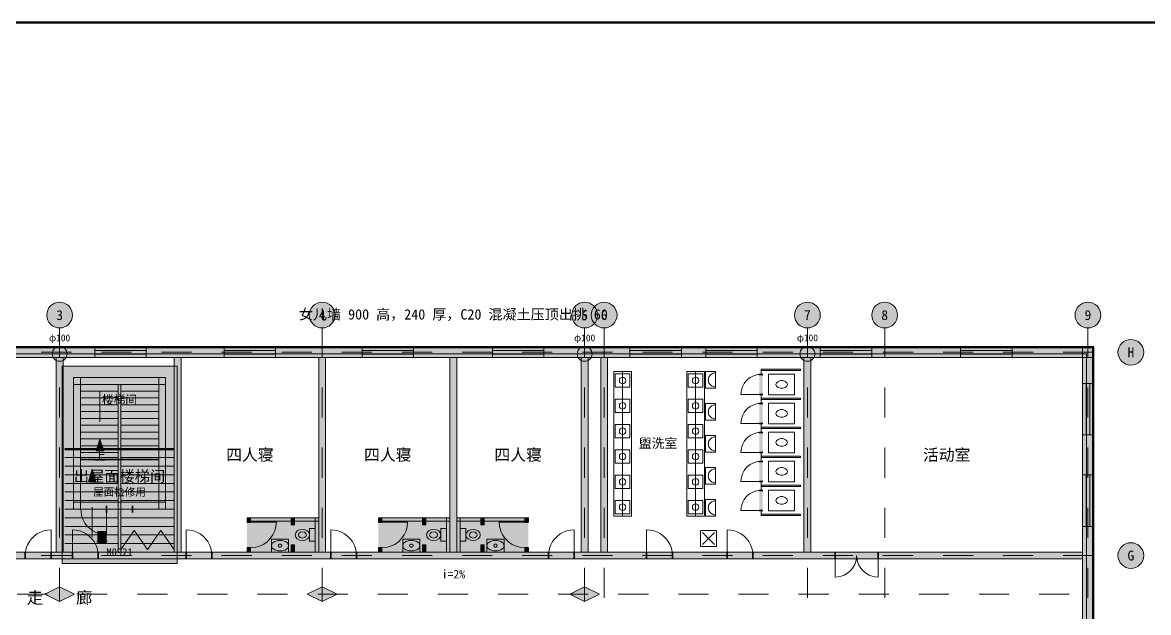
# Model space of a CAD drawing. Header units: millimetres. Extents: x -765001 to 8514001, y -765001 to 8412001.
# Drawn here: x 34744 to 74075, y 66991 to 87600 of the extents above; entities that cross this region are included whole.
import ezdxf
from ezdxf.enums import TextEntityAlignment as Align

# ---------------------------------------------------------------- set-up
doc = ezdxf.new("R2010")
doc.units = ezdxf.units.MM
doc.header["$LTSCALE"] = 3000
doc.linetypes.add('DASHED', pattern=[0.7, 0.35, -0.35])
for name, color, linetype, lineweight in [('A-ANNO-TEXT', 7, 'CONTINUOUS', 13), ('A-ANNO-THIN', 7, 'CONTINUOUS', 9), ('A-AXIS', 1, 'DASHED', 13), ('A-DASH', 8, 'DASHED', 9), ('A-DIM', 8, 'CONTINUOUS', 9), ('A-DOOR', 7, 'CONTINUOUS', 35), ('A-FLOR', 7, 'CONTINUOUS', 18), ('A-FURN', 8, 'CONTINUOUS', 13), ('A-HATCH', 8, 'CONTINUOUS', 9), ('A-WALL', 7, 'CONTINUOUS', 50)]:
    doc.layers.add(name, color=color, linetype=linetype, lineweight=lineweight)
doc.styles.add('HZ', font='simsun.ttc')
doc.styles.add('HZHT', font='simhei.ttf')

msp = doc.modelspace()

# ---------------------------------------------------------------- hatches: boundary and pattern name
at = {"layer": 'A-HATCH'}
h = msp.add_hatch(color=7, dxfattribs=at)
h.dxf.hatch_style = 1
h.paths.add_polyline_path([(36490, 77380), (36474.667, 77496.469), (36429.711, 77605), (36358.198, 77698.198), (36265, 77769.711), (36156.469, 77814.667), (36040, 77830), (35923.531, 77814.667), (35815, 77769.711), (35721.802, 77698.198), (35650.289, 77605), (35605.333, 77496.469), (35590, 77380), (35605.333, 77263.531), (35650.289, 77155), (35721.802, 77061.802), (35815, 76990.289), (35923.531, 76945.333), (36040, 76930), (36156.469, 76945.333), (36265, 76990.289), (36358.198, 77061.802), (36429.711, 77155), (36474.667, 77263.531)])
h = msp.add_hatch(color=7, dxfattribs=at)
h.dxf.hatch_style = 1
h.paths.add_polyline_path([(45660, 77380), (45644.667, 77496.469), (45599.711, 77605), (45528.198, 77698.198), (45435, 77769.711), (45326.469, 77814.667), (45210, 77830), (45093.531, 77814.667), (44985, 77769.711), (44891.802, 77698.198), (44820.289, 77605), (44775.333, 77496.469), (44760, 77380), (44775.333, 77263.531), (44820.289, 77155), (44891.802, 77061.802), (44985, 76990.289), (45093.531, 76945.333), (45210, 76930), (45326.469, 76945.333), (45435, 76990.289), (45528.198, 77061.802), (45599.711, 77155), (45644.667, 77263.531)])
h = msp.add_hatch(color=7, dxfattribs=at)
h.dxf.hatch_style = 1
h.paths.add_polyline_path([(54830, 77380), (54814.667, 77496.469), (54769.711, 77605), (54698.198, 77698.198), (54605, 77769.711), (54496.469, 77814.667), (54380, 77830), (54263.531, 77814.667), (54155, 77769.711), (54061.802, 77698.198), (53990.289, 77605), (53945.333, 77496.469), (53930, 77380), (53945.333, 77263.531), (53990.289, 77155), (54061.802, 77061.802), (54155, 76990.289), (54263.531, 76945.333), (54380, 76930), (54496.469, 76945.333), (54605, 76990.289), (54698.198, 77061.802), (54769.711, 77155), (54814.667, 77263.531)])
h = msp.add_hatch(color=7, dxfattribs=at)
h.dxf.hatch_style = 1
h.paths.add_polyline_path([(55510, 77380), (55494.667, 77496.469), (55449.711, 77605), (55378.198, 77698.198), (55285, 77769.711), (55176.469, 77814.667), (55060, 77830), (54943.531, 77814.667), (54835, 77769.711), (54741.802, 77698.198), (54670.289, 77605), (54625.333, 77496.469), (54610, 77380), (54625.333, 77263.531), (54670.289, 77155), (54741.802, 77061.802), (54835, 76990.289), (54943.531, 76945.333), (55060, 76930), (55176.469, 76945.333), (55285, 76990.289), (55378.198, 77061.802), (55449.711, 77155), (55494.667, 77263.531)])
h = msp.add_hatch(color=7, dxfattribs=at)
h.dxf.hatch_style = 1
h.paths.add_polyline_path([(62610, 77380), (62594.667, 77496.469), (62549.711, 77605), (62478.198, 77698.198), (62385, 77769.711), (62276.469, 77814.667), (62160, 77830), (62043.531, 77814.667), (61935, 77769.711), (61841.802, 77698.198), (61770.289, 77605), (61725.333, 77496.469), (61710, 77380), (61725.333, 77263.531), (61770.289, 77155), (61841.802, 77061.802), (61935, 76990.289), (62043.531, 76945.333), (62160, 76930), (62276.469, 76945.333), (62385, 76990.289), (62478.198, 77061.802), (62549.711, 77155), (62594.667, 77263.531)])
h = msp.add_hatch(color=7, dxfattribs=at)
h.dxf.hatch_style = 1
h.paths.add_polyline_path([(65310, 77380), (65294.667, 77496.469), (65249.711, 77605), (65178.198, 77698.198), (65085, 77769.711), (64976.469, 77814.667), (64860, 77830), (64743.531, 77814.667), (64635, 77769.711), (64541.802, 77698.198), (64470.289, 77605), (64425.333, 77496.469), (64410, 77380), (64425.333, 77263.531), (64470.289, 77155), (64541.802, 77061.802), (64635, 76990.289), (64743.531, 76945.333), (64860, 76930), (64976.469, 76945.333), (65085, 76990.289), (65178.198, 77061.802), (65249.711, 77155), (65294.667, 77263.531)])
h = msp.add_hatch(color=7, dxfattribs=at)
h.dxf.hatch_style = 1
h.paths.add_polyline_path([(72410, 77380), (72394.667, 77496.469), (72349.711, 77605), (72278.198, 77698.198), (72185, 77769.711), (72076.469, 77814.667), (71960, 77830), (71843.531, 77814.667), (71735, 77769.711), (71641.802, 77698.198), (71570.289, 77605), (71525.333, 77496.469), (71510, 77380), (71525.333, 77263.531), (71570.289, 77155), (71641.802, 77061.802), (71735, 76990.289), (71843.531, 76945.333), (71960, 76930), (72076.469, 76945.333), (72185, 76990.289), (72278.198, 77061.802), (72349.711, 77155), (72394.667, 77263.531)])
h = msp.add_hatch(color=7, dxfattribs=at)
h.dxf.hatch_style = 1
h.paths.add_polyline_path([(73910, 76080), (73894.667, 76196.469), (73849.711, 76305), (73778.198, 76398.198), (73685, 76469.711), (73576.469, 76514.667), (73460, 76530), (73343.531, 76514.667), (73235, 76469.711), (73141.802, 76398.198), (73070.289, 76305), (73025.333, 76196.469), (73010, 76080), (73025.333, 75963.531), (73070.289, 75855), (73141.802, 75761.802), (73235, 75690.289), (73343.531, 75645.333), (73460, 75630), (73576.469, 75645.333), (73685, 75690.289), (73778.198, 75761.802), (73849.711, 75855), (73894.667, 75963.531)])
h = msp.add_hatch(color=254, dxfattribs=at)
h.dxf.hatch_style = 1
h.paths.add_polyline_path([(17515, 75895), (72145, 75895), (72145, 76265), (17515, 76265)])
h = msp.add_hatch(color=7, dxfattribs=at)
h.dxf.hatch_style = 1
h.paths.add_polyline_path([(37265, 75895), (39065, 75895), (39065, 76265), (37265, 76265)])
h = msp.add_hatch(color=7, dxfattribs=at)
h.dxf.hatch_style = 1
h.paths.add_polyline_path([(41785, 75895), (43585, 75895), (43585, 76265), (41785, 76265)])
h = msp.add_hatch(color=7, dxfattribs=at)
h.dxf.hatch_style = 1
h.paths.add_polyline_path([(46602.5, 75895), (48402.5, 75895), (48402.5, 76265), (46602.5, 76265)])
h = msp.add_hatch(color=7, dxfattribs=at)
h.dxf.hatch_style = 1
h.paths.add_polyline_path([(51155, 75895), (52955, 75895), (52955, 76265), (51155, 76265)])
h = msp.add_hatch(color=7, dxfattribs=at)
h.dxf.hatch_style = 1
h.paths.add_polyline_path([(55960, 75895), (57760, 75895), (57760, 76265), (55960, 76265)])
h = msp.add_hatch(color=7, dxfattribs=at)
h.dxf.hatch_style = 1
h.paths.add_polyline_path([(58610, 75895), (60410, 75895), (60410, 76265), (58610, 76265)])
h = msp.add_hatch(color=7, dxfattribs=at)
h.dxf.hatch_style = 1
h.paths.add_polyline_path([(62610, 75895), (64410, 75895), (64410, 76265), (62610, 76265)])
h = msp.add_hatch(color=7, dxfattribs=at)
h.dxf.hatch_style = 1
h.paths.add_polyline_path([(67510, 75895), (69310, 75895), (69310, 76265), (67510, 76265)])
h = msp.add_hatch(color=254, dxfattribs=at)
h.dxf.hatch_style = 1
h.paths.add_polyline_path([(71775, 22315), (72145, 22315), (72145, 76265), (71775, 76265)])
h = msp.add_hatch(color=254, dxfattribs=at)
h.dxf.hatch_style = 1
h.paths.add_polyline_path([(35920, 69100), (36160, 69100), (36160, 75895), (35920, 75895)])
h = msp.add_hatch(color=253, dxfattribs=at)
h.dxf.hatch_style = 1
h.paths.add_polyline_path([(36125, 68700), (40140, 68700), (40140, 75600), (36125, 75600)])
h = msp.add_hatch(color=254, dxfattribs=at)
h.dxf.hatch_style = 1
h.paths.add_polyline_path([(40040, 69100), (40280, 69100), (40280, 75895), (40040, 75895)])
h = msp.add_hatch(color=254, dxfattribs=at)
h.dxf.hatch_style = 1
h.paths.add_polyline_path([(45090, 69100), (45330, 69100), (45330, 75895), (45090, 75895)])
h = msp.add_hatch(color=254, dxfattribs=at)
h.dxf.hatch_style = 1
h.paths.add_polyline_path([(49675, 69100), (49915, 69100), (49915, 75895), (49675, 75895)])
h = msp.add_hatch(color=254, dxfattribs=at)
h.dxf.hatch_style = 1
h.paths.add_polyline_path([(54260, 69100), (54500, 69100), (54500, 75895), (54260, 75895)])
h = msp.add_hatch(color=254, dxfattribs=at)
h.dxf.hatch_style = 1
h.paths.add_polyline_path([(54940, 69100), (55180, 69100), (55180, 75895), (54940, 75895)])
h = msp.add_hatch(color=254, dxfattribs=at)
h.dxf.hatch_style = 1
h.paths.add_polyline_path([(62040, 69100), (62280, 69100), (62280, 75895), (62040, 75895)])
h = msp.add_hatch(color=254, dxfattribs=at)
h.dxf.hatch_style = 1
h.paths.add_polyline_path([(36525, 74960), (39740, 74960), (39740, 75200), (36525, 75200)])
h = msp.add_hatch(color=254, dxfattribs=at)
h.dxf.hatch_style = 1
h.paths.add_polyline_path([(36525, 70600), (36765, 70600), (36765, 75200), (36525, 75200)])
h = msp.add_hatch(color=254, dxfattribs=at)
h.dxf.hatch_style = 1
h.paths.add_polyline_path([(39500, 70600), (39740, 70600), (39740, 75200), (39500, 75200)])
h = msp.add_hatch(color=7, dxfattribs=at)
h.dxf.hatch_style = 1
h.paths.add_polyline_path([(60480, 74608.5), (60600, 74608.5), (60600, 75308.5), (60480, 75308.5)])
h = msp.add_hatch(color=253, dxfattribs=at)
h.dxf.hatch_style = 1
h.paths.add_polyline_path([(60540, 75439), (61920, 75439), (61920, 75491), (60540, 75491)])
h = msp.add_hatch(color=7, dxfattribs=at)
h.dxf.hatch_style = 1
h.paths.add_polyline_path([(71775, 73195), (72145, 73195), (72145, 74995), (71775, 74995)])
h = msp.add_hatch(color=7, dxfattribs=at)
h.dxf.hatch_style = 1
h.paths.add_polyline_path([(37869.32, 74418.1), (38395.68, 74418.1), (38395.68, 74421.9), (37869.32, 74421.9)])
h = msp.add_hatch(color=253, dxfattribs=at)
h.dxf.hatch_style = 1
h.paths.add_polyline_path([(60540, 74426), (61920, 74426), (61920, 74478), (60540, 74478)])
h = msp.add_hatch(color=7, dxfattribs=at)
h.dxf.hatch_style = 1
h.paths.add_polyline_path([(36225, 69100), (40040, 69100), (40040, 74100), (36225, 74100)])
h = msp.add_hatch(color=7, dxfattribs=at)
h.dxf.hatch_style = 1
h.paths.add_polyline_path([(60480, 73595.5), (60600, 73595.5), (60600, 74295.5), (60480, 74295.5)])
h = msp.add_hatch(color=7, dxfattribs=at)
h.dxf.hatch_style = 1
h.paths.add_polyline_path([(60480, 72582.5), (60600, 72582.5), (60600, 73282.5), (60480, 73282.5)])
h = msp.add_hatch(color=253, dxfattribs=at)
h.dxf.hatch_style = 1
h.paths.add_polyline_path([(60540, 73413), (61920, 73413), (61920, 73465), (60540, 73465)])
h = msp.add_hatch(color=7, dxfattribs=at)
h.dxf.hatch_style = 1
h.paths.add_polyline_path([(37318.75, 72640), (37578.75, 72640), (37448.75, 73040)])
h = msp.add_hatch(color=7, dxfattribs=at)
h.dxf.hatch_style = 1
h.paths.add_polyline_path([(42420.707, 72494.935), (42949.293, 72494.935), (42949.293, 72500.065), (42420.707, 72500.065)])
h = msp.add_hatch(color=7, dxfattribs=at)
h.dxf.hatch_style = 1
h.paths.add_polyline_path([(47238.207, 72494.935), (47766.793, 72494.935), (47766.793, 72500.065), (47238.207, 72500.065)])
h = msp.add_hatch(color=7, dxfattribs=at)
h.dxf.hatch_style = 1
h.paths.add_polyline_path([(51790.707, 72494.935), (52319.293, 72494.935), (52319.293, 72500.065), (51790.707, 72500.065)])
h = msp.add_hatch(color=7, dxfattribs=at)
h.dxf.hatch_style = 1
h.paths.add_polyline_path([(58378.207, 72494.935), (58906.793, 72494.935), (58906.793, 72500.065), (58378.207, 72500.065)])
h = msp.add_hatch(color=253, dxfattribs=at)
h.dxf.hatch_style = 1
h.paths.add_polyline_path([(60540, 72400), (61920, 72400), (61920, 72452), (60540, 72452)])
h = msp.add_hatch(color=7, dxfattribs=at)
h.dxf.hatch_style = 1
h.paths.add_polyline_path([(66763.207, 72494.935), (67291.793, 72494.935), (67291.793, 72500.065), (66763.207, 72500.065)])
h = msp.add_hatch(color=7, dxfattribs=at)
h.dxf.hatch_style = 1
h.paths.add_polyline_path([(37048.75, 71550), (37308.75, 71550), (37178.75, 72000)])
h = msp.add_hatch(color=7, dxfattribs=at)
h.dxf.hatch_style = 1
h.paths.add_polyline_path([(60480, 71569.5), (60600, 71569.5), (60600, 72269.5), (60480, 72269.5)])
h = msp.add_hatch(color=7, dxfattribs=at)
h.dxf.hatch_style = 1
h.paths.add_polyline_path([(71775, 70000), (72145, 70000), (72145, 71800), (71775, 71800)])
h = msp.add_hatch(color=7, dxfattribs=at)
h.dxf.hatch_style = 1
h.paths.add_polyline_path([(60480, 70556.5), (60600, 70556.5), (60600, 71256.5), (60480, 71256.5)])
h = msp.add_hatch(color=253, dxfattribs=at)
h.dxf.hatch_style = 1
h.paths.add_polyline_path([(60540, 71387), (61920, 71387), (61920, 71439), (60540, 71439)])
h = msp.add_hatch(color=254, dxfattribs=at)
h.dxf.hatch_style = 1
h.paths.add_polyline_path([(36525, 70600), (39740, 70600), (39740, 70840), (36525, 70840)])
h = msp.add_hatch(color=7, dxfattribs=at)
h.dxf.hatch_style = 1
h.paths.add_polyline_path([(37682.5, 70480), (38582.5, 70480), (38582.5, 70720), (37682.5, 70720)])
h = msp.add_hatch(color=253, dxfattribs=at)
h.dxf.hatch_style = 1
h.paths.add_polyline_path([(60540, 70374), (61920, 70374), (61920, 70426), (60540, 70426)])
h = msp.add_hatch(color=254, dxfattribs=at)
h.dxf.hatch_style = 1
h.paths.add_polyline_path([(42590, 70180), (45090, 70180), (45090, 70300), (42590, 70300)])
h = msp.add_hatch(color=254, dxfattribs=at)
h.dxf.hatch_style = 1
h.paths.add_polyline_path([(42590, 70150), (42710, 70150), (42710, 70300), (42590, 70300)])
h = msp.add_hatch(color=7, dxfattribs=at)
h.dxf.hatch_style = 1
h.paths.add_polyline_path([(42590, 69100), (45090, 69100), (45090, 70300), (42590, 70300)])
h = msp.add_hatch(color=254, dxfattribs=at)
h.dxf.hatch_style = 1
h.paths.add_polyline_path([(44130, 70050), (44250, 70050), (44250, 70300), (44130, 70300)])
h = msp.add_hatch(color=254, dxfattribs=at)
h.dxf.hatch_style = 1
h.paths.add_polyline_path([(44970, 69100), (45090, 69100), (45090, 70300), (44970, 70300)])
h = msp.add_hatch(color=254, dxfattribs=at)
h.dxf.hatch_style = 1
h.paths.add_polyline_path([(47175, 70180), (49675, 70180), (49675, 70300), (47175, 70300)])
h = msp.add_hatch(color=254, dxfattribs=at)
h.dxf.hatch_style = 1
h.paths.add_polyline_path([(47175, 70150), (47295, 70150), (47295, 70300), (47175, 70300)])
h = msp.add_hatch(color=7, dxfattribs=at)
h.dxf.hatch_style = 1
h.paths.add_polyline_path([(47175, 69100), (49675, 69100), (49675, 70300), (47175, 70300)])
h = msp.add_hatch(color=254, dxfattribs=at)
h.dxf.hatch_style = 1
h.paths.add_polyline_path([(48715, 70050), (48835, 70050), (48835, 70300), (48715, 70300)])
h = msp.add_hatch(color=254, dxfattribs=at)
h.dxf.hatch_style = 1
h.paths.add_polyline_path([(49555, 69100), (49675, 69100), (49675, 70300), (49555, 70300)])
h = msp.add_hatch(color=254, dxfattribs=at)
h.dxf.hatch_style = 1
h.paths.add_polyline_path([(52415, 70180), (49915, 70180), (49915, 70300), (52415, 70300)])
h = msp.add_hatch(color=254, dxfattribs=at)
h.dxf.hatch_style = 1
h.paths.add_polyline_path([(50035, 69100), (49915, 69100), (49915, 70300), (50035, 70300)])
h = msp.add_hatch(color=7, dxfattribs=at)
h.dxf.hatch_style = 1
h.paths.add_polyline_path([(52415, 69100), (49915, 69100), (49915, 70300), (52415, 70300)])
h = msp.add_hatch(color=254, dxfattribs=at)
h.dxf.hatch_style = 1
h.paths.add_polyline_path([(50875, 70050), (50755, 70050), (50755, 70300), (50875, 70300)])
h = msp.add_hatch(color=254, dxfattribs=at)
h.dxf.hatch_style = 1
h.paths.add_polyline_path([(52415, 70150), (52295, 70150), (52295, 70300), (52415, 70300)])
h = msp.add_hatch(color=7, dxfattribs=at)
h.dxf.hatch_style = 1
h.paths.add_polyline_path([(37358.75, 69400), (37678.75, 69400), (37678.75, 69832), (37358.75, 69832)])
h = msp.add_hatch(color=254, dxfattribs=at)
h.dxf.hatch_style = 1
h.paths.add_polyline_path([(42590, 69100), (42710, 69100), (42710, 69250), (42590, 69250)])
h = msp.add_hatch(color=254, dxfattribs=at)
h.dxf.hatch_style = 1
h.paths.add_polyline_path([(44130, 69100), (44250, 69100), (44250, 69350), (44130, 69350)])
h = msp.add_hatch(color=254, dxfattribs=at)
h.dxf.hatch_style = 1
h.paths.add_polyline_path([(47175, 69100), (47295, 69100), (47295, 69250), (47175, 69250)])
h = msp.add_hatch(color=254, dxfattribs=at)
h.dxf.hatch_style = 1
h.paths.add_polyline_path([(48715, 69100), (48835, 69100), (48835, 69350), (48715, 69350)])
h = msp.add_hatch(color=254, dxfattribs=at)
h.dxf.hatch_style = 1
h.paths.add_polyline_path([(50875, 69100), (50755, 69100), (50755, 69350), (50875, 69350)])
h = msp.add_hatch(color=254, dxfattribs=at)
h.dxf.hatch_style = 1
h.paths.add_polyline_path([(52415, 69100), (52295, 69100), (52295, 69250), (52415, 69250)])
h = msp.add_hatch(color=7, dxfattribs=at)
h.dxf.hatch_style = 1
h.paths.add_polyline_path([(73910, 68980), (73894.667, 69096.469), (73849.711, 69205), (73778.198, 69298.198), (73685, 69369.711), (73576.469, 69414.667), (73460, 69430), (73343.531, 69414.667), (73235, 69369.711), (73141.802, 69298.198), (73070.289, 69205), (73025.333, 69096.469), (73010, 68980), (73025.333, 68863.531), (73070.289, 68755), (73141.802, 68661.802), (73235, 68590.289), (73343.531, 68545.333), (73460, 68530), (73576.469, 68545.333), (73685, 68590.289), (73778.198, 68661.802), (73849.711, 68755), (73894.667, 68863.531)])
h = msp.add_hatch(color=254, dxfattribs=at)
h.dxf.hatch_style = 1
h.paths.add_polyline_path([(17885, 68860), (71775, 68860), (71775, 69100), (17885, 69100)])
h = msp.add_hatch(color=7, dxfattribs=at)
h.dxf.hatch_style = 1
h.paths.add_polyline_path([(34840, 68860), (35740, 68860), (35740, 69100), (34840, 69100)])
h = msp.add_hatch(color=7, dxfattribs=at)
h.dxf.hatch_style = 1
h.paths.add_polyline_path([(36485, 68860), (37385, 68860), (37385, 69100), (36485, 69100)])
h = msp.add_hatch(color=7, dxfattribs=at)
h.dxf.hatch_style = 1
h.paths.add_polyline_path([(40460, 68860), (41360, 68860), (41360, 69100), (40460, 69100)])
h = msp.add_hatch(color=7, dxfattribs=at)
h.dxf.hatch_style = 1
h.paths.add_polyline_path([(45510, 68860), (46410, 68860), (46410, 69100), (45510, 69100)])
h = msp.add_hatch(color=7, dxfattribs=at)
h.dxf.hatch_style = 1
h.paths.add_polyline_path([(53115, 68860), (54015, 68860), (54015, 69100), (53115, 69100)])
h = msp.add_hatch(color=7, dxfattribs=at)
h.dxf.hatch_style = 1
h.paths.add_polyline_path([(56545, 68860), (57445, 68860), (57445, 69100), (56545, 69100)])
h = msp.add_hatch(color=7, dxfattribs=at)
h.dxf.hatch_style = 1
h.paths.add_polyline_path([(59360, 68860), (60260, 68860), (60260, 69100), (59360, 69100)])
h = msp.add_hatch(color=7, dxfattribs=at)
h.dxf.hatch_style = 1
h.paths.add_polyline_path([(63130, 68860), (64630, 68860), (64630, 69100), (63130, 69100)])
h = msp.add_hatch(color=8, dxfattribs=at)
h.dxf.hatch_style = 1
h.paths.add_polyline_path([(36040, 67370), (35520, 67630), (36040, 67890)])
h = msp.add_hatch(color=8, dxfattribs=at)
h.dxf.hatch_style = 1
h.paths.add_polyline_path([(36040, 67370), (36560, 67630), (36040, 67890)])
h = msp.add_hatch(color=8, dxfattribs=at)
h.dxf.hatch_style = 1
h.paths.add_polyline_path([(45210, 67370), (44690, 67630), (45210, 67890)])
h = msp.add_hatch(color=8, dxfattribs=at)
h.dxf.hatch_style = 1
h.paths.add_polyline_path([(45210, 67370), (45730, 67630), (45210, 67890)])
h = msp.add_hatch(color=8, dxfattribs=at)
h.dxf.hatch_style = 1
h.paths.add_polyline_path([(54380, 67370), (53860, 67630), (54380, 67890)])
h = msp.add_hatch(color=8, dxfattribs=at)
h.dxf.hatch_style = 1
h.paths.add_polyline_path([(54380, 67370), (54900, 67630), (54380, 67890)])

# ---------------------------------------------------------------- linework, layer by layer
at = {"layer": 'A-ANNO-THIN'}
for points in [[(36040, 67370), (35520, 67630), (36040, 67890)], [(36040, 67370), (36560, 67630), (36040, 67890)], [(45210, 67370), (44690, 67630), (45210, 67890)], [(45210, 67370), (45730, 67630), (45210, 67890)], [(54380, 67370), (53860, 67630), (54380, 67890)], [(54380, 67370), (54900, 67630), (54380, 67890)]]:
    msp.add_lwpolyline(points, close=True, dxfattribs=at)
at = {"layer": 'A-AXIS'}
for p, q in [((37448.75, 74700), (37448.75, 73040)), ((37178.75, 69620), (37178.75, 72000))]:
    msp.add_line(p, q, dxfattribs=at)
for points in [[(37318.75, 72640), (37578.75, 72640), (37448.75, 73040)], [(37048.75, 71550), (37308.75, 71550), (37178.75, 72000)]]:
    msp.add_lwpolyline(points, close=True, dxfattribs=at)
at = {"layer": 'A-DASH'}
for p, q in [((36040, 21300), (36040, 77280)), ((45210, 21300), (45210, 77280)), ((54380, 21300), (54380, 77280)), ((55060, 21300), (55060, 77280)), ((62160, 21300), (62160, 77280)), ((64860, 21300), (64860, 77280)), ((71960, 21300), (71960, 77280)), ((16500, 76080), (73160, 76080)), ((16500, 68980), (73160, 68980)), ((17755, 67630), (71905, 67630))]:
    msp.add_line(p, q, dxfattribs=at)
at = {"layer": 'A-DIM'}
for p, q in [((55705, 70350), (55705, 75415)), ((58255, 70350), (58255, 75415)), ((43596.327, 69993.717), (43610, 70150)), ((48181.327, 69993.717), (48195, 70150)), ((51408.673, 69993.717), (51395, 70150)), ((43399.44, 69571.491), (43489.423, 69700)), ((43489.423, 69700), (43555.723, 69842.182)), ((43555.723, 69842.182), (43596.327, 69993.717)), ((47984.44, 69571.491), (48074.423, 69700)), ((48074.423, 69700), (48140.723, 69842.182)), ((48140.723, 69842.182), (48181.327, 69993.717)), ((51449.277, 69842.182), (51408.673, 69993.717)), ((51515.577, 69700), (51449.277, 69842.182)), ((51605.56, 69571.491), (51515.577, 69700)), ((58495, 69370), (58915, 69790)), ((58495, 69790), (58915, 69370)), ((42710, 69250), (42866.283, 69263.673)), ((42866.283, 69263.673), (43017.818, 69304.277)), ((43017.818, 69304.277), (43160, 69370.577)), ((43160, 69370.577), (43288.509, 69460.56)), ((43288.509, 69460.56), (43399.44, 69571.491)), ((47295, 69250), (47451.283, 69263.673)), ((47451.283, 69263.673), (47602.818, 69304.277)), ((47602.818, 69304.277), (47745, 69370.577)), ((47745, 69370.577), (47873.509, 69460.56)), ((47873.509, 69460.56), (47984.44, 69571.491)), ((51716.491, 69460.56), (51605.56, 69571.491)), ((51845, 69370.577), (51716.491, 69460.56)), ((51987.182, 69304.277), (51845, 69370.577)), ((52138.717, 69263.673), (51987.182, 69304.277)), ((52295, 69250), (52138.717, 69263.673))]:
    msp.add_line(p, q, dxfattribs=at)
for points in [[(55450, 74860), (55960, 74860), (55960, 75330), (55450, 75330)], [(58000, 74860), (58510, 74860), (58510, 75330), (58000, 75330)], [(60800, 74598.5), (61710, 74598.5), (61710, 75318.5), (60800, 75318.5)], [(61460, 74958.5), (61440.194, 75017.074), (61384.698, 75064.047), (61304.504, 75090.115), (61215.496, 75090.115), (61135.302, 75064.047), (61079.806, 75017.074), (61060, 74958.5), (61079.806, 74899.926), (61135.302, 74852.953), (61215.496, 74826.885), (61304.504, 74826.885), (61384.698, 74852.953), (61440.194, 74899.926), (61460, 74958.5)], [(55450, 73975), (55960, 73975), (55960, 74445), (55450, 74445)], [(58000, 73975), (58510, 73975), (58510, 74445), (58000, 74445)], [(60800, 73585.5), (61710, 73585.5), (61710, 74305.5), (60800, 74305.5)], [(61460, 73945.5), (61440.194, 74004.074), (61384.698, 74051.047), (61304.504, 74077.115), (61215.496, 74077.115), (61135.302, 74051.047), (61079.806, 74004.074), (61060, 73945.5), (61079.806, 73886.926), (61135.302, 73839.953), (61215.496, 73813.885), (61304.504, 73813.885), (61384.698, 73839.953), (61440.194, 73886.926), (61460, 73945.5)], [(55450, 73090), (55960, 73090), (55960, 73560), (55450, 73560)], [(58000, 73090), (58510, 73090), (58510, 73560), (58000, 73560)], [(60800, 72572.5), (61710, 72572.5), (61710, 73292.5), (60800, 73292.5)], [(61460, 72932.5), (61440.194, 72991.074), (61384.698, 73038.047), (61304.504, 73064.115), (61215.496, 73064.115), (61135.302, 73038.047), (61079.806, 72991.074), (61060, 72932.5), (61079.806, 72873.926), (61135.302, 72826.953), (61215.496, 72800.885), (61304.504, 72800.885), (61384.698, 72826.953), (61440.194, 72873.926), (61460, 72932.5)], [(55450, 72205), (55960, 72205), (55960, 72675), (55450, 72675)], [(58000, 72205), (58510, 72205), (58510, 72675), (58000, 72675)], [(60800, 71559.5), (61710, 71559.5), (61710, 72279.5), (60800, 72279.5)], [(61460, 71919.5), (61440.194, 71978.074), (61384.698, 72025.047), (61304.504, 72051.115), (61215.496, 72051.115), (61135.302, 72025.047), (61079.806, 71978.074), (61060, 71919.5), (61079.806, 71860.926), (61135.302, 71813.953), (61215.496, 71787.885), (61304.504, 71787.885), (61384.698, 71813.953), (61440.194, 71860.926), (61460, 71919.5)], [(55450, 71320), (55960, 71320), (55960, 71790), (55450, 71790)], [(58000, 71320), (58510, 71320), (58510, 71790), (58000, 71790)], [(60800, 70546.5), (61710, 70546.5), (61710, 71266.5), (60800, 71266.5)], [(55450, 70435), (55960, 70435), (55960, 70905), (55450, 70905)], [(58000, 70435), (58510, 70435), (58510, 70905), (58000, 70905)], [(61460, 70906.5), (61440.194, 70965.074), (61384.698, 71012.047), (61304.504, 71038.115), (61215.496, 71038.115), (61135.302, 71012.047), (61079.806, 70965.074), (61060, 70906.5), (61079.806, 70847.926), (61135.302, 70800.953), (61215.496, 70774.885), (61304.504, 70774.885), (61384.698, 70800.953), (61440.194, 70847.926), (61460, 70906.5)], [(44770, 69700), (44750.97, 69774.623), (44696.777, 69837.886), (44615.671, 69880.157), (44520, 69895), (44424.329, 69880.157), (44343.223, 69837.886), (44289.03, 69774.623), (44270, 69700), (44289.03, 69625.377), (44343.223, 69562.114), (44424.329, 69519.843), (44520, 69505), (44615.671, 69519.843), (44696.777, 69562.114), (44750.97, 69625.377), (44770, 69700)], [(44660, 69700), (44641.244, 69754), (44590, 69793.531), (44520, 69808), (44450, 69793.531), (44398.756, 69754), (44380, 69700), (44398.756, 69646), (44450, 69606.469), (44520, 69592), (44590, 69606.469), (44641.244, 69646), (44660, 69700)], [(49355, 69700), (49335.97, 69774.623), (49281.777, 69837.886), (49200.671, 69880.157), (49105, 69895), (49009.329, 69880.157), (48928.223, 69837.886), (48874.03, 69774.623), (48855, 69700), (48874.03, 69625.377), (48928.223, 69562.114), (49009.329, 69519.843), (49105, 69505), (49200.671, 69519.843), (49281.777, 69562.114), (49335.97, 69625.377), (49355, 69700)], [(49245, 69700), (49226.244, 69754), (49175, 69793.531), (49105, 69808), (49035, 69793.531), (48983.756, 69754), (48965, 69700), (48983.756, 69646), (49035, 69606.469), (49105, 69592), (49175, 69606.469), (49226.244, 69646), (49245, 69700)], [(50235, 69700), (50254.03, 69774.623), (50308.223, 69837.886), (50389.329, 69880.157), (50485, 69895), (50580.671, 69880.157), (50661.777, 69837.886), (50715.97, 69774.623), (50735, 69700), (50715.97, 69625.377), (50661.777, 69562.114), (50580.671, 69519.843), (50485, 69505), (50389.329, 69519.843), (50308.223, 69562.114), (50254.03, 69625.377), (50235, 69700)], [(50345, 69700), (50363.756, 69754), (50415, 69793.531), (50485, 69808), (50555, 69793.531), (50606.244, 69754), (50625, 69700), (50606.244, 69646), (50555, 69606.469), (50485, 69592), (50415, 69606.469), (50363.756, 69646), (50345, 69700)], [(44040, 69325), (44010.291, 69407.438), (43927.047, 69473.548), (43806.756, 69510.236), (43673.244, 69510.236), (43552.953, 69473.548), (43469.709, 69407.438), (43440, 69325), (43469.709, 69242.562), (43552.953, 69176.452), (43673.244, 69139.764), (43806.756, 69139.764), (43927.047, 69176.452), (44010.291, 69242.562), (44040, 69325)], [(43802, 69325), (43790.159, 69354.389), (43759.159, 69372.553), (43720.841, 69372.553), (43689.841, 69354.389), (43678, 69325), (43689.841, 69295.611), (43720.841, 69277.447), (43759.159, 69277.447), (43790.159, 69295.611), (43802, 69325)], [(48625, 69325), (48595.291, 69407.438), (48512.047, 69473.548), (48391.756, 69510.236), (48258.244, 69510.236), (48137.953, 69473.548), (48054.709, 69407.438), (48025, 69325), (48054.709, 69242.562), (48137.953, 69176.452), (48258.244, 69139.764), (48391.756, 69139.764), (48512.047, 69176.452), (48595.291, 69242.562), (48625, 69325)], [(48387, 69325), (48375.159, 69354.389), (48344.159, 69372.553), (48305.841, 69372.553), (48274.841, 69354.389), (48263, 69325), (48274.841, 69295.611), (48305.841, 69277.447), (48344.159, 69277.447), (48375.159, 69295.611), (48387, 69325)], [(50965, 69325), (50994.709, 69407.438), (51077.953, 69473.548), (51198.244, 69510.236), (51331.756, 69510.236), (51452.047, 69473.548), (51535.291, 69407.438), (51565, 69325), (51535.291, 69242.562), (51452.047, 69176.452), (51331.756, 69139.764), (51198.244, 69139.764), (51077.953, 69176.452), (50994.709, 69242.562), (50965, 69325)], [(51203, 69325), (51214.841, 69354.389), (51245.841, 69372.553), (51284.159, 69372.553), (51315.159, 69354.389), (51327, 69325), (51315.159, 69295.611), (51284.159, 69277.447), (51245.841, 69277.447), (51214.841, 69295.611), (51203, 69325)]]:
    msp.add_lwpolyline(points, close=True, dxfattribs=at)
for points in [[(58945, 74870), (58910.133, 74872.494), (58875.976, 74879.924), (58843.223, 74892.14), (58812.543, 74908.893), (58784.559, 74929.841), (58759.841, 74954.559), (58738.893, 74982.543), (58722.14, 75013.223), (58709.924, 75045.976), (58702.494, 75080.133), (58700, 75115), (58702.494, 75149.867), (58709.924, 75184.024), (58722.14, 75216.777), (58738.893, 75247.457), (58759.841, 75275.441), (58784.559, 75300.159), (58812.543, 75321.107), (58843.223, 75337.86), (58875.976, 75350.076), (58910.133, 75357.506), (58945, 75360)], [(60540, 75308.5), (60440.38, 75301.375), (60342.787, 75280.145), (60249.209, 75245.242), (60161.551, 75197.377), (60081.597, 75137.525), (60010.975, 75066.903), (59951.123, 74986.949), (59903.258, 74899.291), (59868.355, 74805.713), (59847.125, 74708.12), (59840, 74608.5)], [(58945, 73753.75), (58910.133, 73756.244), (58875.976, 73763.674), (58843.223, 73775.89), (58812.543, 73792.643), (58784.559, 73813.591), (58759.841, 73838.309), (58738.893, 73866.293), (58722.14, 73896.973), (58709.924, 73929.726), (58702.494, 73963.883), (58700, 73998.75), (58702.494, 74033.617), (58709.924, 74067.774), (58722.14, 74100.527), (58738.893, 74131.207), (58759.841, 74159.191), (58784.559, 74183.909), (58812.543, 74204.857), (58843.223, 74221.61), (58875.976, 74233.826), (58910.133, 74241.256), (58945, 74243.75)], [(60540, 74295.5), (60440.38, 74288.375), (60342.787, 74267.145), (60249.209, 74232.242), (60161.551, 74184.377), (60081.597, 74124.525), (60010.975, 74053.903), (59951.123, 73973.949), (59903.258, 73886.291), (59868.355, 73792.713), (59847.125, 73695.12), (59840, 73595.5)], [(60540, 73282.5), (60440.38, 73275.375), (60342.787, 73254.145), (60249.209, 73219.242), (60161.551, 73171.377), (60081.597, 73111.525), (60010.975, 73040.903), (59951.123, 72960.949), (59903.258, 72873.291), (59868.355, 72779.713), (59847.125, 72682.12), (59840, 72582.5)], [(58945, 72637.5), (58910.133, 72639.994), (58875.976, 72647.424), (58843.223, 72659.64), (58812.543, 72676.393), (58784.559, 72697.341), (58759.841, 72722.059), (58738.893, 72750.043), (58722.14, 72780.723), (58709.924, 72813.476), (58702.494, 72847.633), (58700, 72882.5), (58702.494, 72917.367), (58709.924, 72951.524), (58722.14, 72984.277), (58738.893, 73014.957), (58759.841, 73042.941), (58784.559, 73067.659), (58812.543, 73088.607), (58843.223, 73105.36), (58875.976, 73117.576), (58910.133, 73125.006), (58945, 73127.5)], [(58945, 71521.25), (58910.133, 71523.744), (58875.976, 71531.174), (58843.223, 71543.39), (58812.543, 71560.143), (58784.559, 71581.091), (58759.841, 71605.809), (58738.893, 71633.793), (58722.14, 71664.473), (58709.924, 71697.226), (58702.494, 71731.383), (58700, 71766.25), (58702.494, 71801.117), (58709.924, 71835.274), (58722.14, 71868.027), (58738.893, 71898.707), (58759.841, 71926.691), (58784.559, 71951.409), (58812.543, 71972.357), (58843.223, 71989.11), (58875.976, 72001.326), (58910.133, 72008.756), (58945, 72011.25)], [(60540, 72269.5), (60440.38, 72262.375), (60342.787, 72241.145), (60249.209, 72206.242), (60161.551, 72158.377), (60081.597, 72098.525), (60010.975, 72027.903), (59951.123, 71947.949), (59903.258, 71860.291), (59868.355, 71766.713), (59847.125, 71669.12), (59840, 71569.5)], [(60540, 71256.5), (60440.38, 71249.375), (60342.787, 71228.145), (60249.209, 71193.242), (60161.551, 71145.377), (60081.597, 71085.525), (60010.975, 71014.903), (59951.123, 70934.949), (59903.258, 70847.291), (59868.355, 70753.713), (59847.125, 70656.12), (59840, 70556.5)], [(58945, 70405), (58910.133, 70407.494), (58875.976, 70414.924), (58843.223, 70427.14), (58812.543, 70443.893), (58784.559, 70464.841), (58759.841, 70489.559), (58738.893, 70517.543), (58722.14, 70548.223), (58709.924, 70580.976), (58702.494, 70615.133), (58700, 70650), (58702.494, 70684.867), (58709.924, 70719.024), (58722.14, 70751.777), (58738.893, 70782.457), (58759.841, 70810.441), (58784.559, 70835.159), (58812.543, 70856.107), (58843.223, 70872.86), (58875.976, 70885.076), (58910.133, 70892.506), (58945, 70895)], [(36782.5, 70600), (36791.661, 70471.917), (36818.956, 70346.441), (36863.831, 70226.126), (36925.372, 70113.423), (37002.325, 70010.625), (37093.125, 69919.825), (37195.923, 69842.872), (37308.626, 69781.331), (37428.941, 69736.456), (37554.417, 69709.161), (37682.5, 69700)], [(35740, 69880), (35611.917, 69870.839), (35486.441, 69843.544), (35366.126, 69798.669), (35253.423, 69737.128), (35150.625, 69660.175), (35059.825, 69569.375), (34982.872, 69466.577), (34921.331, 69353.874), (34876.456, 69233.559), (34849.161, 69108.083), (34840, 68980)], [(37385, 68980), (37375.839, 69108.083), (37348.544, 69233.559), (37303.669, 69353.874), (37242.128, 69466.577), (37165.175, 69569.375), (37074.375, 69660.175), (36971.577, 69737.128), (36858.874, 69798.669), (36738.559, 69843.544), (36613.083, 69870.839), (36485, 69880)], [(41360, 68980), (41350.839, 69108.083), (41323.544, 69233.559), (41278.669, 69353.874), (41217.128, 69466.577), (41140.175, 69569.375), (41049.375, 69660.175), (40946.577, 69737.128), (40833.874, 69798.669), (40713.559, 69843.544), (40588.083, 69870.839), (40460, 69880)], [(46410, 68980), (46400.839, 69108.083), (46373.544, 69233.559), (46328.669, 69353.874), (46267.128, 69466.577), (46190.175, 69569.375), (46099.375, 69660.175), (45996.577, 69737.128), (45883.874, 69798.669), (45763.559, 69843.544), (45638.083, 69870.839), (45510, 69880)], [(54015, 69880), (53886.917, 69870.839), (53761.441, 69843.544), (53641.126, 69798.669), (53528.423, 69737.128), (53425.625, 69660.175), (53334.825, 69569.375), (53257.872, 69466.577), (53196.331, 69353.874), (53151.456, 69233.559), (53124.161, 69108.083), (53115, 68980)], [(57445, 68980), (57435.839, 69108.083), (57408.544, 69233.559), (57363.669, 69353.874), (57302.128, 69466.577), (57225.175, 69569.375), (57134.375, 69660.175), (57031.577, 69737.128), (56918.874, 69798.669), (56798.559, 69843.544), (56673.083, 69870.839), (56545, 69880)], [(60260, 68980), (60250.839, 69108.083), (60223.544, 69233.559), (60178.669, 69353.874), (60117.128, 69466.577), (60040.175, 69569.375), (59949.375, 69660.175), (59846.577, 69737.128), (59733.874, 69798.669), (59613.559, 69843.544), (59488.083, 69870.839), (59360, 69880)], [(63130, 68230), (63236.736, 68237.634), (63341.299, 68260.38), (63441.561, 68297.776), (63535.481, 68349.06), (63621.146, 68413.188), (63696.812, 68488.854), (63760.94, 68574.519), (63812.224, 68668.439), (63849.62, 68768.701), (63872.366, 68873.264), (63880, 68980)], [(63880, 68980), (63887.634, 68873.264), (63910.38, 68768.701), (63947.776, 68668.439), (63999.06, 68574.519), (64063.188, 68488.854), (64138.854, 68413.188), (64224.519, 68349.06), (64318.439, 68297.776), (64418.701, 68260.38), (64523.264, 68237.634), (64630, 68230)]]:
    msp.add_lwpolyline(points, dxfattribs=at)
for centre in [(55705, 75095), (58255, 75095), (55705, 74210), (58255, 74210), (55705, 73325), (58255, 73325), (55705, 72440), (58255, 72440), (55705, 71555), (58255, 71555), (55705, 70670), (58255, 70670)]:
    msp.add_circle(centre, 112, dxfattribs=at)
at = {"layer": 'A-DOOR'}
for p, q in [((60480, 75308.5), (60600, 75308.5)), ((60480, 74608.5), (60600, 74608.5)), ((60480, 74295.5), (60600, 74295.5)), ((60480, 73595.5), (60600, 73595.5)), ((60480, 73282.5), (60600, 73282.5)), ((60480, 72582.5), (60600, 72582.5)), ((36765, 72340), (39500, 72340)), ((60480, 72269.5), (60600, 72269.5)), ((60480, 71569.5), (60600, 71569.5)), ((60480, 71256.5), (60600, 71256.5)), ((37682.5, 70480), (37682.5, 70720)), ((38582.5, 70480), (38582.5, 70720)), ((60480, 70556.5), (60600, 70556.5)), ((42590, 70150), (42710, 70150)), ((47175, 70150), (47295, 70150)), ((52415, 70150), (52295, 70150)), ((42590, 69250), (42710, 69250)), ((47175, 69250), (47295, 69250)), ((52415, 69250), (52295, 69250)), ((34840, 68860), (34840, 69100)), ((35740, 68860), (35740, 69100)), ((36485, 68860), (36485, 69100)), ((37385, 68860), (37385, 69100)), ((40460, 68860), (40460, 69100)), ((41360, 68860), (41360, 69100)), ((45510, 68860), (45510, 69100)), ((46410, 68860), (46410, 69100)), ((53115, 68860), (53115, 69100)), ((54015, 68860), (54015, 69100)), ((56545, 68860), (56545, 69100)), ((57445, 68860), (57445, 69100)), ((59360, 68860), (59360, 69100)), ((60260, 68860), (60260, 69100)), ((63130, 68860), (63130, 69100)), ((64630, 68860), (64630, 69100))]:
    msp.add_line(p, q, dxfattribs=at)
at = {"layer": 'A-FLOR'}
for p, q in [((37265, 76265), (39065, 76265)), ((37265, 75895), (37265, 76265)), ((39065, 75895), (39065, 76265)), ((41785, 76265), (43585, 76265)), ((41785, 75895), (41785, 76265)), ((43585, 75895), (43585, 76265)), ((46602.5, 76265), (48402.5, 76265)), ((46602.5, 75895), (46602.5, 76265)), ((48402.5, 75895), (48402.5, 76265)), ((51155, 76265), (52955, 76265)), ((51155, 75895), (51155, 76265)), ((52955, 75895), (52955, 76265)), ((55960, 76265), (57760, 76265)), ((55960, 75895), (55960, 76265)), ((57760, 75895), (57760, 76265)), ((58610, 76265), (60410, 76265)), ((58610, 75895), (58610, 76265)), ((60410, 75895), (60410, 76265)), ((62610, 76265), (64410, 76265)), ((62610, 75895), (62610, 76265)), ((64410, 75895), (64410, 76265)), ((67510, 76265), (69310, 76265)), ((67510, 75895), (67510, 76265)), ((69310, 75895), (69310, 76265)), ((37265, 75895), (39065, 75895)), ((41785, 75895), (43585, 75895)), ((46602.5, 75895), (48402.5, 75895)), ((51155, 75895), (52955, 75895)), ((55960, 75895), (57760, 75895)), ((58610, 75895), (60410, 75895)), ((62610, 75895), (64410, 75895)), ((67510, 75895), (69310, 75895)), ((60540, 75298.5), (60540, 75465)), ((38082.5, 72580), (38082.5, 74960)), ((38182.5, 72580), (38182.5, 74960)), ((71775, 73195), (71775, 74995)), ((71775, 74995), (72145, 74995)), ((72145, 73195), (72145, 74995)), ((60540, 74608.5), (59840, 74608.5)), ((60540, 74452), (60540, 74618.5)), ((60540, 74285.5), (60540, 74452)), ((60540, 73595.5), (59840, 73595.5)), ((60540, 73439), (60540, 73605.5)), ((60540, 73272.5), (60540, 73439)), ((71775, 73195), (72145, 73195)), ((38082.5, 69100), (38082.5, 72700)), ((38182.5, 69100), (38182.5, 72700)), ((60540, 72582.5), (59840, 72582.5)), ((60540, 72426), (60540, 72592.5)), ((60540, 72259.5), (60540, 72426)), ((71775, 70000), (71775, 71800)), ((71775, 71800), (72145, 71800)), ((72145, 70000), (72145, 71800)), ((60540, 71569.5), (59840, 71569.5)), ((60540, 71413), (60540, 71579.5)), ((60540, 71246.5), (60540, 71413)), ((37682.5, 70600), (37682.5, 69700)), ((60540, 70556.5), (59840, 70556.5)), ((60540, 70400), (60540, 70566.5)), ((42710, 70150), (43610, 70150)), ((47295, 70150), (48195, 70150)), ((52295, 70150), (51395, 70150)), ((35740, 68980), (35740, 69880)), ((36485, 68980), (36485, 69880)), ((38182.5, 69190), (38646.875, 69850)), ((38646.875, 69850), (39111.25, 69190)), ((39111.25, 69190), (39575.625, 69850)), ((39575.625, 69850), (40040, 69190)), ((40460, 68980), (40460, 69880)), ((45510, 68980), (45510, 69880)), ((54015, 68980), (54015, 69880)), ((56545, 68980), (56545, 69880)), ((59360, 68980), (59360, 69880)), ((71775, 70000), (72145, 70000)), ((63130, 68980), (63130, 68230)), ((64630, 68980), (64630, 68230))]:
    msp.add_line(p, q, dxfattribs=at)
for points in [[(17515, 75895), (72145, 75895), (72145, 76265), (17515, 76265)], [(17755, 58755), (17755, 76025), (71905, 76025), (71905, 22555), (55115, 22555), (55115, 58755)], [(71775, 22315), (72145, 22315), (72145, 76265), (71775, 76265)], [(35920, 69100), (36160, 69100), (36160, 75895), (35920, 75895)], [(40040, 69100), (40280, 69100), (40280, 75895), (40040, 75895)], [(45090, 69100), (45330, 69100), (45330, 75895), (45090, 75895)], [(49675, 69100), (49915, 69100), (49915, 75895), (49675, 75895)], [(54260, 69100), (54500, 69100), (54500, 75895), (54260, 75895)], [(54940, 69100), (55180, 69100), (55180, 75895), (54940, 75895)], [(62040, 69100), (62280, 69100), (62280, 75895), (62040, 75895)], [(36525, 74960), (39740, 74960), (39740, 75200), (36525, 75200)], [(36525, 70600), (36765, 70600), (36765, 75200), (36525, 75200)], [(39500, 70600), (39740, 70600), (39740, 75200), (39500, 75200)], [(60540, 75439), (61920, 75439), (61920, 75491), (60540, 75491)], [(60540, 74426), (61920, 74426), (61920, 74478), (60540, 74478)], [(60540, 73413), (61920, 73413), (61920, 73465), (60540, 73465)], [(60540, 72400), (61920, 72400), (61920, 72452), (60540, 72452)], [(60540, 71387), (61920, 71387), (61920, 71439), (60540, 71439)], [(36525, 70600), (39740, 70600), (39740, 70840), (36525, 70840)], [(60540, 70374), (61920, 70374), (61920, 70426), (60540, 70426)], [(42590, 70180), (45090, 70180), (45090, 70300), (42590, 70300)], [(42590, 70150), (42710, 70150), (42710, 70300), (42590, 70300)], [(44130, 70050), (44250, 70050), (44250, 70300), (44130, 70300)], [(44970, 69100), (45090, 69100), (45090, 70300), (44970, 70300)], [(47175, 70180), (49675, 70180), (49675, 70300), (47175, 70300)], [(47175, 70150), (47295, 70150), (47295, 70300), (47175, 70300)], [(48715, 70050), (48835, 70050), (48835, 70300), (48715, 70300)], [(49555, 69100), (49675, 69100), (49675, 70300), (49555, 70300)], [(52415, 70180), (49915, 70180), (49915, 70300), (52415, 70300)], [(50035, 69100), (49915, 69100), (49915, 70300), (50035, 70300)], [(50875, 70050), (50755, 70050), (50755, 70300), (50875, 70300)], [(52415, 70150), (52295, 70150), (52295, 70300), (52415, 70300)], [(42590, 69100), (42710, 69100), (42710, 69250), (42590, 69250)], [(44130, 69100), (44250, 69100), (44250, 69350), (44130, 69350)], [(47175, 69100), (47295, 69100), (47295, 69250), (47175, 69250)], [(48715, 69100), (48835, 69100), (48835, 69350), (48715, 69350)], [(50875, 69100), (50755, 69100), (50755, 69350), (50875, 69350)], [(52415, 69100), (52295, 69100), (52295, 69250), (52415, 69250)], [(17885, 68860), (71775, 68860), (71775, 69100), (17885, 69100)]]:
    msp.add_lwpolyline(points, close=True, dxfattribs=at)
for centre in [(36040, 76025), (54380, 76025), (62160, 76025)]:
    msp.add_circle(centre, 260, dxfattribs=at)
at = {"layer": 'A-FURN'}
for p, q in [((37265, 76141.667), (39065, 76141.667)), ((37265, 76018.333), (39065, 76018.333)), ((41785, 76141.667), (43585, 76141.667)), ((41785, 76018.333), (43585, 76018.333)), ((46602.5, 76141.667), (48402.5, 76141.667)), ((46602.5, 76018.333), (48402.5, 76018.333)), ((51155, 76141.667), (52955, 76141.667)), ((51155, 76018.333), (52955, 76018.333)), ((55960, 76141.667), (57760, 76141.667)), ((55960, 76018.333), (57760, 76018.333)), ((58610, 76141.667), (60410, 76141.667)), ((58610, 76018.333), (60410, 76018.333)), ((62610, 76141.667), (64410, 76141.667)), ((62610, 76018.333), (64410, 76018.333)), ((67510, 76141.667), (69310, 76141.667)), ((67510, 76018.333), (69310, 76018.333)), ((36765, 74960), (38082.5, 74960)), ((71898.333, 73195), (71898.333, 74995)), ((72021.667, 73195), (72021.667, 74995)), ((36765, 74722), (38082.5, 74722)), ((36765, 74484), (38082.5, 74484)), ((38182.5, 74722), (39500, 74722)), ((38182.5, 74484), (39500, 74484)), ((36765, 74246), (38082.5, 74246)), ((36765, 74008), (38082.5, 74008)), ((38182.5, 74246), (39500, 74246)), ((38182.5, 74008), (39500, 74008)), ((36765, 73770), (38082.5, 73770)), ((38182.5, 73770), (39500, 73770)), ((36765, 73532), (38082.5, 73532)), ((36765, 73294), (38082.5, 73294)), ((38182.5, 73532), (39500, 73532)), ((38182.5, 73294), (39500, 73294)), ((36765, 73056), (38082.5, 73056)), ((36765, 72818), (38082.5, 72818)), ((38182.5, 73056), (39500, 73056)), ((38182.5, 72818), (39500, 72818)), ((36225, 72700), (38082.5, 72700)), ((36225, 72400), (38082.5, 72400)), ((36765, 72580), (38082.5, 72580)), ((38182.5, 72400), (40040, 72400)), ((36225, 72100), (38082.5, 72100)), ((38182.5, 72100), (40040, 72100)), ((36225, 71800), (38082.5, 71800)), ((38182.5, 71800), (40040, 71800)), ((71898.333, 70000), (71898.333, 71800)), ((72021.667, 70000), (72021.667, 71800)), ((36225, 71500), (38082.5, 71500)), ((36225, 71200), (38082.5, 71200)), ((38182.5, 71500), (40040, 71500)), ((38182.5, 71200), (40040, 71200)), ((36225, 70900), (38082.5, 70900)), ((38182.5, 70900), (40040, 70900)), ((36225, 70600), (38082.5, 70600)), ((38182.5, 70600), (40040, 70600)), ((36225, 70300), (38082.5, 70300)), ((38182.5, 70300), (40040, 70300)), ((36225, 70000), (38082.5, 70000)), ((36225, 69700), (38082.5, 69700)), ((38182.5, 70000), (40040, 70000)), ((38182.5, 69700), (40040, 69700)), ((36225, 69400), (38082.5, 69400)), ((38182.5, 69400), (40040, 69400)), ((36225, 69100), (38082.5, 69100))]:
    msp.add_line(p, q, dxfattribs=at)
for points in [[(36125, 68700), (40140, 68700), (40140, 75600), (36125, 75600)], [(55395, 70350), (56015, 70350), (56015, 75415), (55395, 75415)], [(57945, 70350), (58565, 70350), (58565, 75415), (57945, 75415)], [(58605, 74825), (58945, 74825), (58945, 75405), (58605, 75405)], [(58605, 73708.75), (58945, 73708.75), (58945, 74288.75), (58605, 74288.75)], [(58605, 72592.5), (58945, 72592.5), (58945, 73172.5), (58605, 73172.5)], [(58605, 71476.25), (58945, 71476.25), (58945, 72056.25), (58605, 72056.25)], [(58605, 70360), (58945, 70360), (58945, 70940), (58605, 70940)], [(44770, 69480), (44970, 69480), (44970, 69920), (44770, 69920)], [(49355, 69480), (49555, 69480), (49555, 69920), (49355, 69920)], [(50235, 69480), (50035, 69480), (50035, 69920), (50235, 69920)], [(58425, 69300), (58985, 69300), (58985, 69860), (58425, 69860)], [(43440, 69100), (44040, 69100), (44040, 69550), (43440, 69550)], [(48025, 69100), (48625, 69100), (48625, 69550), (48025, 69550)], [(51565, 69100), (50965, 69100), (50965, 69550), (51565, 69550)]]:
    msp.add_lwpolyline(points, close=True, dxfattribs=at)
for centre in [(36040, 77380), (45210, 77380), (54380, 77380), (55060, 77380), (62160, 77380), (64860, 77380), (71960, 77380), (73460, 76080), (73460, 68980)]:
    msp.add_circle(centre, 450, dxfattribs=at)
at = {"layer": 'A-WALL'}
msp.add_line((36225, 72700), (40040, 72700), dxfattribs=at)
for points in [[(1500, 1500), (124650, 1500), (124650, 87600), (1500, 87600)], [(3750, 1500), (124650, 1500), (124650, 87600), (3750, 87600)], [(17515, 58995), (17515, 76265), (72145, 76265), (72145, 22315), (54875, 22315), (54875, 58995)]]:
    msp.add_lwpolyline(points, close=True, dxfattribs=at)

# ---------------------------------------------------------------- texts
at = {"layer": 'A-ANNO-TEXT'}
for s, height, style, p in [('3', 345, 'HZ', (36040, 77380)), ('女儿墙 900 高，240 厚，C20 混凝土压顶出挑 60', 360, 'HZ', (49795, 77405)), ('4', 345, 'HZ', (45210, 77380)), ('5', 345, 'HZ', (54380, 77380)), ('6', 345, 'HZ', (55060, 77380)), ('7', 345, 'HZ', (62160, 77380)), ('8', 345, 'HZ', (64860, 77380)), ('9', 345, 'HZ', (71960, 77380)), ('φ100', 240, 'HZ', (36040, 76585)), ('φ100', 240, 'HZ', (54380, 76585)), ('φ100', 240, 'HZ', (62160, 76585)), ('H', 345, 'HZ', (73460, 76080)), ('楼梯间', 300, 'HZ', (38132.5, 74420)), ('四人寝', 405, 'HZ', (42685, 72497.5)), ('四人寝', 405, 'HZ', (47502.5, 72497.5)), ('四人寝', 405, 'HZ', (52055, 72497.5)), ('盥洗室', 330, 'HZ', (56943.75, 72905.2)), ('活动室', 405, 'HZ', (67027.5, 72497.5)), ('上', 300, 'HZ', (37448.75, 72460)), ('出屋面楼梯间', 390, 'HZHT', (38132.5, 71750)), ('屋面检修用', 270, 'HZ', (38132.5, 71200)), ('上', 300, 'HZ', (37518.75, 69630.4)), ('M0921', 270, 'HZ', (38132.5, 69100)), ('G', 345, 'HZ', (73460, 68980)), ('i=2%', 300, 'HZ', (49795, 68330)), ('走    廊', 420, 'HZ', (36040, 67510))]:
    msp.add_text(s, height=height, dxfattribs=dict(at, style=style)).set_placement(p, align=Align.MIDDLE_CENTER)

doc.saveas('drawing.dxf')
